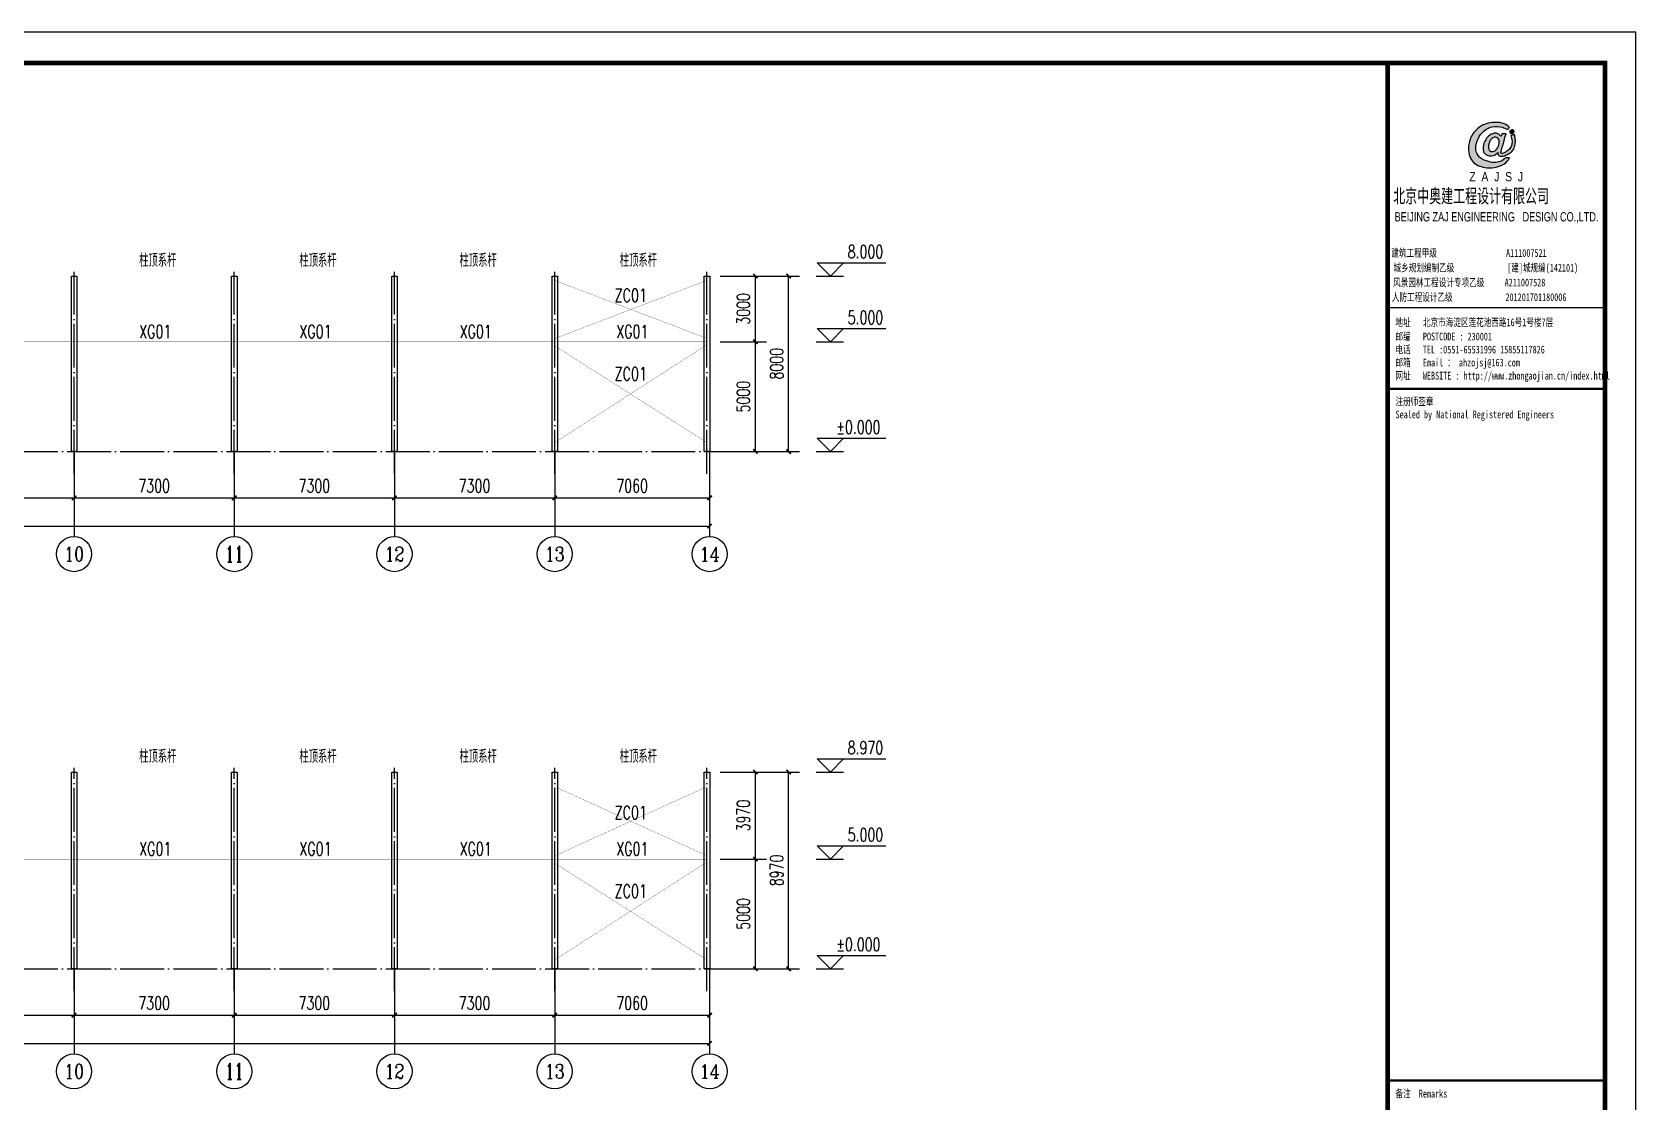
# Model space of a CAD drawing. Extents: x -89996 to 1006241, y -2176 to 440573.
# Drawn here: x 320173 to 393254, y 33047 to 81824 of the extents above; entities that cross this region are included whole.
import ezdxf
from ezdxf.enums import TextEntityAlignment as Align

# ---------------------------------------------------------------- set-up
doc = ezdxf.new("R2010")
doc.units = 0
doc.header["$LTSCALE"] = 1000
doc.header["$MEASUREMENT"] = 0
doc.linetypes.add('DASH', pattern=[0.35, 0.25, -0.1])
doc.linetypes.add('DOTE', pattern=[2.42, 2, -0.2, 0.02, -0.2])
for name, color, linetype in [('AXIS', 3, 'Continuous'), ('AXIS_TEXT', 7, 'Continuous'), ('DOTE', 1, 'DOTE'), ('GZ', 50, 'Continuous'), ('PUB_TEXT', 7, 'Continuous'), ('PUB_TITLE', 4, 'Continuous'), ('SC', 3, 'Continuous'), ('XG', 6, 'Continuous'), ('图签', 3, 'Continuous')]:
    doc.layers.add(name, color=color, linetype=linetype)
doc.styles.add('_gyy_title_Arial', font='arial.ttf', dxfattribs={"width": 0.7})
doc.styles.add('_gyy_title_ST', font='', dxfattribs={"width": 0.8})
doc.styles.add('_TCH_AXIS', font='COMPLEX', dxfattribs={"bigfont": 'GBCBIG'})
doc.styles.add('_TCH_DIM', font='SIMPLEX', dxfattribs={"bigfont": 'GBCBIG'})
doc.styles.add('_TCH_DIM_T3', font='SIMPLEX', dxfattribs={"width": 0.705882, "bigfont": 'GBCBIG'})
doc.styles.add('COMPLEX', font='COMPLEX')
doc.styles.add('HZ', font='txt.shx', dxfattribs={"width": 0.8, "bigfont": '000hztxt.shx'})
doc.styles.get('_gyy_title_ST').set_extended_font_data('SimSun')
doc.dimstyles.new('_TCH_ARCH&&200', dxfattribs={"dimtxt": 595, "dimasz": 200, "dimexe": 500, "dimexo": 600, "dimgap": 252.5, "dimtad": 1, "dimdec": 0, "dimzin": 0, "dimdsep": 46, "dimtxsty": '_TCH_DIM_T3', "dimblk": 'ARCHTICK', "dimcen": 0.09, "dimclrt": 7, "dimazin": 2, "dimtfac": 1, "dimtdec": 0, "dimtix": 1, "dimtmove": 2, "dimatfit": 3, "dimfxl": 0, "dimtolj": 1, "dimtzin": 0, "dimarcsym": 0})
doc.dimstyles.new('TCH-200-1', dxfattribs={"dimtxt": 595, "dimasz": 200, "dimexe": 500, "dimexo": 600, "dimgap": 252.5, "dimtad": 1, "dimdec": 0, "dimzin": 0, "dimdsep": 46, "dimtxsty": '_TCH_DIM_T3', "dimblk": 'ARCHTICK', "dimcen": 0.09, "dimclrd": 3, "dimclre": 3, "dimclrt": 7, "dimazin": 2, "dimtfac": 1, "dimtdec": 0, "dimtix": 1, "dimtmove": 2, "dimatfit": 3, "dimfxl": 0, "dimtolj": 1, "dimtzin": 0, "dimarcsym": 0})

# ---------------------------------------------------------------- blocks, each defined once
blk = doc.blocks.new('_ArchTick')
at = {"color": 0, "linetype": 'ByBlock', "const_width": 0.4}
blk.add_lwpolyline([(-0.5, -0.5), (0.5, 0.5)], dxfattribs=at)
blk = doc.blocks.new('*D690')
at = {"color": 3, "lineweight": -2, "transparency": 16777216}
for p, q in [((351521, 67702), (353633, 67702)), ((353133, 62702), (353133, 67702)), ((351672, 62702), (353633, 62702))]:
    blk.add_line(p, q, dxfattribs=at)
at = {"layer": 'Defpoints', "color": 0, "transparency": 16777216}
for p in [(350921, 67702), (353133, 67702), (351072, 62702)]:
    blk.add_point(p, dxfattribs=at)
at = {"color": 3, "lineweight": -2, "transparency": 16777216, "xscale": 200, "yscale": 200, "zscale": 200}
for p, rotation in [((353133, 67702), 90), ((353133, 62702), 270)]:
    blk.add_blockref('_ArchTick', p, dxfattribs=dict(at, rotation=rotation))
at = {"color": 7, "transparency": 16777216, "insert": (352583, 65202), "char_height": 595, "attachment_point": 5, "rotation": 90, "style": '_TCH_DIM_T3'}
blk.add_mtext('\\A1;5000', dxfattribs=at)
blk = doc.blocks.new('*D691')
at = {"color": 3, "lineweight": -2, "transparency": 16777216}
for p, q in [((351521, 70702), (353633, 70702)), ((353133, 67702), (353133, 70702)), ((351521, 67702), (353633, 67702))]:
    blk.add_line(p, q, dxfattribs=at)
at = {"layer": 'Defpoints', "color": 0, "transparency": 16777216}
for p in [(350921, 70702), (353133, 70702), (350921, 67702)]:
    blk.add_point(p, dxfattribs=at)
at = {"color": 3, "lineweight": -2, "transparency": 16777216, "xscale": 200, "yscale": 200, "zscale": 200}
for p, rotation in [((353133, 70702), 90), ((353133, 67702), 270)]:
    blk.add_blockref('_ArchTick', p, dxfattribs=dict(at, rotation=rotation))
at = {"color": 7, "transparency": 16777216, "insert": (352583, 69202), "char_height": 595, "attachment_point": 5, "rotation": 90, "style": '_TCH_DIM_T3'}
blk.add_mtext('\\A1;3000', dxfattribs=at)
blk = doc.blocks.new('*D692')
at = {"color": 3, "lineweight": -2, "transparency": 16777216}
for p, q in [((351521, 70702), (355147, 70702)), ((354647, 62702), (354647, 70702)), ((351672, 62702), (355147, 62702))]:
    blk.add_line(p, q, dxfattribs=at)
at = {"layer": 'Defpoints', "color": 0, "transparency": 16777216}
for p in [(350921, 70702), (354647, 70702), (351072, 62702)]:
    blk.add_point(p, dxfattribs=at)
at = {"color": 3, "lineweight": -2, "transparency": 16777216, "xscale": 200, "yscale": 200, "zscale": 200}
for p, rotation in [((354647, 70702), 90), ((354647, 62702), 270)]:
    blk.add_blockref('_ArchTick', p, dxfattribs=dict(at, rotation=rotation))
at = {"color": 7, "transparency": 16777216, "insert": (354097, 66702), "char_height": 595, "attachment_point": 5, "rotation": 90, "style": '_TCH_DIM_T3'}
blk.add_mtext('\\A1;8000', dxfattribs=at)
blk = doc.blocks.new('*D694')
at = {"color": 3, "lineweight": -2, "transparency": 16777216}
for p, q in [((351521, 44119), (353633, 44119)), ((353133, 39119), (353133, 44119)), ((351672, 39119), (353633, 39119))]:
    blk.add_line(p, q, dxfattribs=at)
at = {"layer": 'Defpoints', "color": 0, "transparency": 16777216}
for p in [(350921, 44119), (353133, 44119), (351072, 39119)]:
    blk.add_point(p, dxfattribs=at)
at = {"color": 3, "lineweight": -2, "transparency": 16777216, "xscale": 200, "yscale": 200, "zscale": 200}
for p, rotation in [((353133, 44119), 90), ((353133, 39119), 270)]:
    blk.add_blockref('_ArchTick', p, dxfattribs=dict(at, rotation=rotation))
at = {"color": 7, "transparency": 16777216, "insert": (352583, 41619), "char_height": 595, "attachment_point": 5, "rotation": 90, "style": '_TCH_DIM_T3'}
blk.add_mtext('\\A1;5000', dxfattribs=at)
blk = doc.blocks.new('*D695')
at = {"color": 3, "lineweight": -2, "transparency": 16777216}
for p, q in [((351521, 48089), (353633, 48089)), ((353133, 44119), (353133, 48089)), ((351521, 44119), (353633, 44119))]:
    blk.add_line(p, q, dxfattribs=at)
at = {"layer": 'Defpoints', "color": 0, "transparency": 16777216}
for p in [(350921, 48089), (353133, 48089), (350921, 44119)]:
    blk.add_point(p, dxfattribs=at)
at = {"color": 3, "lineweight": -2, "transparency": 16777216, "xscale": 200, "yscale": 200, "zscale": 200}
for p, rotation in [((353133, 48089), 90), ((353133, 44119), 270)]:
    blk.add_blockref('_ArchTick', p, dxfattribs=dict(at, rotation=rotation))
at = {"color": 7, "transparency": 16777216, "insert": (352583, 46104), "char_height": 595, "attachment_point": 5, "rotation": 90, "style": '_TCH_DIM_T3'}
blk.add_mtext('\\A1;3970', dxfattribs=at)
blk = doc.blocks.new('*D696')
at = {"color": 3, "lineweight": -2, "transparency": 16777216}
for p, q in [((351521, 48089), (355147, 48089)), ((354647, 39119), (354647, 48089)), ((351672, 39119), (355147, 39119))]:
    blk.add_line(p, q, dxfattribs=at)
at = {"layer": 'Defpoints', "color": 0, "transparency": 16777216}
for p in [(350921, 48089), (354647, 48089), (351072, 39119)]:
    blk.add_point(p, dxfattribs=at)
at = {"color": 3, "lineweight": -2, "transparency": 16777216, "xscale": 200, "yscale": 200, "zscale": 200}
for p, rotation in [((354647, 48089), 90), ((354647, 39119), 270)]:
    blk.add_blockref('_ArchTick', p, dxfattribs=dict(at, rotation=rotation))
at = {"color": 7, "transparency": 16777216, "insert": (354097, 43604), "char_height": 595, "attachment_point": 5, "rotation": 90, "style": '_TCH_DIM_T3'}
blk.add_mtext('\\A1;8970', dxfattribs=at)
blk = doc.blocks.new('dd')
at = {"layer": '图签'}
h = blk.add_hatch(color=5, dxfattribs=at)
h.set_gradient(color1=(0, 0, 255), color2=(36, 36, 255), one_color=1, tint=0.57)
h.paths.add_polyline_path([(452, 1270, -0.093206), (531, 1562, -0.136321), (716, 1807, -0.161039), (988, 1948, -0.108591), (1307, 1935, -0.049497), (1479, 1861, 0.062627), (1539, 1932, 0.094388), (1351, 2056, 0.136326), (854, 2062, 0.161722), (430, 1810, 0.133661), (243, 1435, 0.158414), (286, 937, 0.22517), (632, 669, 0.138663), (1107, 646, 0.074676), (1375, 753, 0.125344), (1543, 944, 0.006312), (1413, 948, -0.090385), (1244, 833, -0.096745), (1053, 797, -0.073845), (803, 850, -0.140868), (530, 1020, -0.160753)])
h = blk.add_hatch(color=5, dxfattribs=at)
h.set_gradient(color1=(0, 0, 255), color2=(36, 36, 255), one_color=1, tint=0.57)
h.paths.add_polyline_path([(1306, 1289, 0.011169), (1334, 1370, 0.005807), (1431, 1724, 0.01105), (1292, 1724, 0.016796), (1267, 1634, 0.125943), (1203, 1704, 0.083806), (1120, 1739, 0.082879), (1047, 1739, -0.008503), (952, 1710, 0.060057), (844, 1628, 0.086078), (774, 1532, 0.099424), (705, 1347, 0.12153), (690, 1225, 0.102644), (719, 1122, 0.056648), (797, 1042, 0.092914), (913, 1013, 0.194578), (1098, 1064, -0.002562), (1175, 1122, 0.064354), (1167, 1068, 0.172385), (1207, 1017, 0.105458), (1300, 1002, 0.086567), (1454, 1046, 0.047674), (1592, 1136, 0.166359), (1692, 1274, 0.096748), (1728, 1431, 0.03151), (1728, 1548, 0.041815), (1700, 1691, 0.007654), (1588, 1673, -0.009919), (1610, 1585, -0.068269), (1624, 1482, -0.105336), (1605, 1352, -0.14652), (1528, 1223, -0.070486), (1434, 1151, -0.077937), (1341, 1103, -0.127098), (1272, 1084, -0.114215), (1267, 1129, -0.007609)])
h.paths.add_polyline_path([(865, 1245, -0.099994), (863, 1328, -0.050974), (888, 1427, -0.120527), (938, 1529, -0.043888), (1002, 1595, -0.08446), (1063, 1619, -0.147309), (1127, 1607, -0.037474), (1177, 1572, -0.06931), (1209, 1507, -0.067662), (1213, 1431, -0.02676), (1211, 1413, 0.017209), (1183, 1329, -0.048815), (1120, 1223, -0.139096), (1046, 1163, -0.097991), (944, 1153, -0.085394), (909, 1169, -0.149141)], flags=16)
h = blk.add_hatch(color=1, dxfattribs=at)
h.set_gradient(color1=(255, 0, 0), color2=(255, 0, 0), tint=0.57)
h.paths.add_polyline_path([(1557, 1818, 0.386553), (1564, 1757, 0.170676), (1604, 1736, 0.082224), (1657, 1743, 0.087509), (1686, 1766, 0.264235), (1694, 1804, 0.244333), (1636, 1850, 0.30271)])
blk.add_lwpolyline([(1539, 1932, 0.094388), (1351, 2056, 0.136326), (854, 2062, 0.161722), (430, 1810, 0.133661), (243, 1435, 0.158414), (286, 937, 0.22517), (632, 669, 0.138663), (1107, 646, 0.074676), (1375, 753, 0.125344), (1543, 944, 0.006312), (1413, 948, -0.090385), (1244, 833, -0.096745), (1053, 797, -0.073845), (803, 850, -0.140868), (530, 1020, -0.160753), (452, 1270, -0.093206), (531, 1562, -0.136321), (716, 1807, -0.161039), (988, 1948, -0.108591), (1307, 1935, -0.049497), (1479, 1861, 0.062627)], format="xyb", close=True, dxfattribs=at)
for points in [[(1431, 1724, 0.011041), (1292, 1724, 0.016796), (1267, 1634, 0.125943), (1203, 1704, 0.083806), (1120, 1739, 0.082879), (1047, 1739, -0.008503), (952, 1710, 0.060057), (844, 1628, 0.086078), (774, 1532, 0.099424), (705, 1347, 0.12153), (690, 1225, 0.102644), (719, 1122, 0.056648), (797, 1042, 0.092914), (913, 1013, 0.194578), (1098, 1064, -0.002562), (1175, 1122, 0.064354), (1167, 1068, 0.172385), (1207, 1017, 0.105458), (1300, 1002, 0.086567), (1454, 1046, 0.047674), (1592, 1136, 0.166359), (1692, 1274, 0.096748), (1728, 1431, 0.03151), (1728, 1548, 0.041815), (1700, 1691, 0.007654), (1588, 1673, -0.009919), (1610, 1585, -0.068269), (1624, 1482, -0.105336), (1605, 1352, -0.14652), (1528, 1223, -0.070486), (1434, 1151, -0.077937), (1341, 1103, -0.127098), (1272, 1084, -0.114215), (1267, 1129, -0.007609), (1306, 1289, 0.011169), (1334, 1370, 0.005782), (1430, 1722, 0.069025)], [(1213, 1431, 0.067662), (1209, 1507, 0.06931), (1177, 1572, 0.037474), (1127, 1607, 0.147309), (1063, 1619, 0.08446), (1002, 1595, 0.043888), (938, 1529, 0.120527), (888, 1427, 0.050974), (863, 1328, 0.099994), (865, 1245, 0.149141), (909, 1169, 0.085394), (944, 1153, 0.097991), (1046, 1163, 0.139096), (1120, 1223, 0.048815), (1183, 1329, -0.017209), (1211, 1413, 0.02676), (1213, 1431, 0.441273)], [(1694, 1804, 0.243958), (1636, 1850, 0.303117), (1557, 1818, 0.386553), (1564, 1757, 0.170676), (1604, 1736, 0.082224), (1657, 1743, 0.087509), (1686, 1766, 0.264235), (1694, 1804, -7.823139)]]:
    blk.add_lwpolyline(points, format="xyb", dxfattribs=at)
at = {"insert": (246, 492), "char_height": 300, "width": 8000, "attachment_point": 1, "style": 'HZ'}
blk.add_mtext('{\\fArial|b0|i0|c0|p32;Z  A  J  S  J}', dxfattribs=at)
blk = doc.blocks.new('A$C767023C3')
at = {"layer": 'PUB_TITLE'}
for p, q in [((-4949, -5573), (0, -5573)), ((0, -23192), (-4949, -23192))]:
    blk.add_line(p, q, dxfattribs=at)
at = {"layer": 'PUB_TITLE', "const_width": 106}
blk.add_lwpolyline([(-4949, 0), (0, 0), (0, -40586), (-4949, -40586)], close=True, dxfattribs=at)
at = {"layer": 'PUB_TITLE', "const_width": 49.5}
for points in [[(-4949, -7426), (0, -7426)], [(-4949, -23192), (0, -23192)]]:
    blk.add_lwpolyline(points, dxfattribs=at)
at = {"layer": '图签', "xscale": 0.70707067020202, "yscale": 0.70707067020202, "zscale": 0.70707067020202}
blk.add_blockref('dd', (-3263, -2831), dxfattribs=at)
at = {"color": 1, "insert": (-4822, -2862), "char_height": 359.1, "width": 9576, "attachment_point": 1, "style": 'HZ'}
blk.add_mtext('北京中奥建工程设计有限公司', dxfattribs=at)
at = {"layer": 'PUB_TITLE', "width": 0.7}
for s, height, style, p in [('BEIJING ZAJ ENGINEERING   DESIGN CO.,LTD.', 212.12, '_gyy_title_Arial', (-2469, -3610)), ('建筑工程甲级                 A111007521             ', 176.77, '_gyy_title_ST', (-2494, -4417)), ('城乡规划编制乙级             [建]城规编(142101)', 176.77, '_gyy_title_ST', (-2712, -4754)), ('风景园林工程设计专项乙级     A211007528           ', 176.77, '_gyy_title_ST', (-2582, -5090)), ('人防工程设计乙级             201201701180006', 176.77, '_gyy_title_ST', (-2865, -5424))]:
    blk.add_text(s, height=height, dxfattribs=dict(at, style=style)).set_placement(p, align=Align.CENTER)
at = {"layer": 'PUB_TITLE', "style": '_gyy_title_ST', "width": 0.7}
for s, height, p in [('地址   北京市海淀区莲花池西路16号1号楼7层', 176.77, (-4771, -5998)), ('邮编   POSTCODE : 230001', 176.77, (-4771, -6321)), ('电话   TEL :0551-65531996 15855117826', 176.77, (-4771, -6618)), ('邮箱   Email ： ahzojsj@163.com', 176.77, (-4771, -6915)), ('网址   WEBSITE : http://www.zhongaojian.cn/index.html', 176.77, (-4771, -7214)), ('注册师签章', 176.8, (-4771, -7801)), ('Sealed by National Registered Engineers', 176.77, (-4770, -8098)), ('备注  Remarks', 176.77, (-4771, -23580))]:
    blk.add_text(s, height=height, dxfattribs=at).set_placement(p)
blk = doc.blocks.new('*D2865')
at = {"layer": 'AXIS', "color": 0, "lineweight": -2, "transparency": 16777216}
for p, q in [((314786, 38519), (314786, 36503)), ((322086, 38519), (322086, 36503)), ((314786, 37003), (322086, 37003))]:
    blk.add_line(p, q, dxfattribs=at)
at = {"layer": 'Defpoints', "color": 0, "transparency": 16777216}
for p in [(314786, 39119), (322086, 39119), (322086, 37003)]:
    blk.add_point(p, dxfattribs=at)
at = {"layer": 'AXIS', "color": 0, "lineweight": -2, "transparency": 16777216, "xscale": 200, "yscale": 200, "zscale": 200, "rotation": 180}
blk.add_blockref('_ArchTick', (314786, 37003), dxfattribs=at)
at = {"layer": 'AXIS', "color": 0, "lineweight": -2, "transparency": 16777216, "xscale": 200, "yscale": 200, "zscale": 200}
blk.add_blockref('_ArchTick', (322086, 37003), dxfattribs=at)
at = {"layer": 'AXIS', "color": 7, "transparency": 16777216, "insert": (318436, 37553), "char_height": 595, "attachment_point": 5, "style": '_TCH_DIM_T3'}
blk.add_mtext('\\A1;7300', dxfattribs=at)
blk = doc.blocks.new('*D2866')
at = {"layer": 'AXIS', "color": 0, "lineweight": -2, "transparency": 16777216}
for p, q in [((322086, 38519), (322086, 36503)), ((329386, 38519), (329386, 36503)), ((322086, 37003), (329386, 37003))]:
    blk.add_line(p, q, dxfattribs=at)
at = {"layer": 'Defpoints', "color": 0, "transparency": 16777216}
for p in [(322086, 39119), (329386, 39119), (329386, 37003)]:
    blk.add_point(p, dxfattribs=at)
at = {"layer": 'AXIS', "color": 0, "lineweight": -2, "transparency": 16777216, "xscale": 200, "yscale": 200, "zscale": 200, "rotation": 180}
blk.add_blockref('_ArchTick', (322086, 37003), dxfattribs=at)
at = {"layer": 'AXIS', "color": 0, "lineweight": -2, "transparency": 16777216, "xscale": 200, "yscale": 200, "zscale": 200}
blk.add_blockref('_ArchTick', (329386, 37003), dxfattribs=at)
at = {"layer": 'AXIS', "color": 7, "transparency": 16777216, "insert": (325736, 37553), "char_height": 595, "attachment_point": 5, "style": '_TCH_DIM_T3'}
blk.add_mtext('\\A1;7300', dxfattribs=at)
blk = doc.blocks.new('*D2867')
at = {"layer": 'AXIS', "color": 0, "lineweight": -2, "transparency": 16777216}
for p, q in [((329386, 38519), (329386, 36503)), ((336686, 38519), (336686, 36503)), ((329386, 37003), (336686, 37003))]:
    blk.add_line(p, q, dxfattribs=at)
at = {"layer": 'Defpoints', "color": 0, "transparency": 16777216}
for p in [(329386, 39119), (336686, 39119), (336686, 37003)]:
    blk.add_point(p, dxfattribs=at)
at = {"layer": 'AXIS', "color": 0, "lineweight": -2, "transparency": 16777216, "xscale": 200, "yscale": 200, "zscale": 200, "rotation": 180}
blk.add_blockref('_ArchTick', (329386, 37003), dxfattribs=at)
at = {"layer": 'AXIS', "color": 0, "lineweight": -2, "transparency": 16777216, "xscale": 200, "yscale": 200, "zscale": 200}
blk.add_blockref('_ArchTick', (336686, 37003), dxfattribs=at)
at = {"layer": 'AXIS', "color": 7, "transparency": 16777216, "insert": (333036, 37553), "char_height": 595, "attachment_point": 5, "style": '_TCH_DIM_T3'}
blk.add_mtext('\\A1;7300', dxfattribs=at)
blk = doc.blocks.new('*D2868')
at = {"layer": 'AXIS', "color": 0, "lineweight": -2, "transparency": 16777216}
for p, q in [((336686, 38519), (336686, 36503)), ((343986, 38519), (343986, 36503)), ((336686, 37003), (343986, 37003))]:
    blk.add_line(p, q, dxfattribs=at)
at = {"layer": 'Defpoints', "color": 0, "transparency": 16777216}
for p in [(336686, 39119), (343986, 39119), (343986, 37003)]:
    blk.add_point(p, dxfattribs=at)
at = {"layer": 'AXIS', "color": 0, "lineweight": -2, "transparency": 16777216, "xscale": 200, "yscale": 200, "zscale": 200, "rotation": 180}
blk.add_blockref('_ArchTick', (336686, 37003), dxfattribs=at)
at = {"layer": 'AXIS', "color": 0, "lineweight": -2, "transparency": 16777216, "xscale": 200, "yscale": 200, "zscale": 200}
blk.add_blockref('_ArchTick', (343986, 37003), dxfattribs=at)
at = {"layer": 'AXIS', "color": 7, "transparency": 16777216, "insert": (340336, 37553), "char_height": 595, "attachment_point": 5, "style": '_TCH_DIM_T3'}
blk.add_mtext('\\A1;7300', dxfattribs=at)
blk = doc.blocks.new('*D2869')
at = {"layer": 'AXIS', "color": 0, "lineweight": -2, "transparency": 16777216}
for p, q in [((343986, 38519), (343986, 36503)), ((351046, 38519), (351046, 36503)), ((343986, 37003), (351046, 37003))]:
    blk.add_line(p, q, dxfattribs=at)
at = {"layer": 'Defpoints', "color": 0, "transparency": 16777216}
for p in [(343986, 39119), (351046, 39119), (351046, 37003)]:
    blk.add_point(p, dxfattribs=at)
at = {"layer": 'AXIS', "color": 0, "lineweight": -2, "transparency": 16777216, "xscale": 200, "yscale": 200, "zscale": 200, "rotation": 180}
blk.add_blockref('_ArchTick', (343986, 37003), dxfattribs=at)
at = {"layer": 'AXIS', "color": 0, "lineweight": -2, "transparency": 16777216, "xscale": 200, "yscale": 200, "zscale": 200}
blk.add_blockref('_ArchTick', (351046, 37003), dxfattribs=at)
at = {"layer": 'AXIS', "color": 7, "transparency": 16777216, "insert": (347516, 37553), "char_height": 595, "attachment_point": 5, "style": '_TCH_DIM_T3'}
blk.add_mtext('\\A1;7060', dxfattribs=at)
blk = doc.blocks.new('*D2870')
at = {"layer": 'AXIS', "color": 0, "lineweight": -2, "transparency": 16777216}
for p, q in [((262526, 38519), (262526, 35217)), ((351046, 38519), (351046, 35217)), ((262526, 35717), (351046, 35717))]:
    blk.add_line(p, q, dxfattribs=at)
at = {"layer": 'Defpoints', "color": 0, "transparency": 16777216}
for p in [(262526, 39119), (351046, 39119), (351046, 35717)]:
    blk.add_point(p, dxfattribs=at)
at = {"layer": 'AXIS', "color": 0, "lineweight": -2, "transparency": 16777216, "xscale": 200, "yscale": 200, "zscale": 200, "rotation": 180}
blk.add_blockref('_ArchTick', (262526, 35717), dxfattribs=at)
at = {"layer": 'AXIS', "color": 0, "lineweight": -2, "transparency": 16777216, "xscale": 200, "yscale": 200, "zscale": 200}
blk.add_blockref('_ArchTick', (351046, 35717), dxfattribs=at)
at = {"layer": 'AXIS', "color": 7, "transparency": 16777216, "insert": (306786, 36267), "char_height": 595, "attachment_point": 5, "style": '_TCH_DIM_T3'}
blk.add_mtext('\\A1;88520', dxfattribs=at)
blk = doc.blocks.new('*D2894')
at = {"layer": 'AXIS', "color": 0, "lineweight": -2, "transparency": 16777216}
for p, q in [((314786, 62102), (314786, 60086)), ((322086, 62102), (322086, 60086)), ((314786, 60586), (322086, 60586))]:
    blk.add_line(p, q, dxfattribs=at)
at = {"layer": 'Defpoints', "color": 0, "transparency": 16777216}
for p in [(314786, 62702), (322086, 62702), (322086, 60586)]:
    blk.add_point(p, dxfattribs=at)
at = {"layer": 'AXIS', "color": 0, "lineweight": -2, "transparency": 16777216, "xscale": 200, "yscale": 200, "zscale": 200, "rotation": 180}
blk.add_blockref('_ArchTick', (314786, 60586), dxfattribs=at)
at = {"layer": 'AXIS', "color": 0, "lineweight": -2, "transparency": 16777216, "xscale": 200, "yscale": 200, "zscale": 200}
blk.add_blockref('_ArchTick', (322086, 60586), dxfattribs=at)
at = {"layer": 'AXIS', "color": 7, "transparency": 16777216, "insert": (318436, 61136), "char_height": 595, "attachment_point": 5, "style": '_TCH_DIM_T3'}
blk.add_mtext('\\A1;7300', dxfattribs=at)
blk = doc.blocks.new('*D2895')
at = {"layer": 'AXIS', "color": 0, "lineweight": -2, "transparency": 16777216}
for p, q in [((322086, 62102), (322086, 60086)), ((329386, 62102), (329386, 60086)), ((322086, 60586), (329386, 60586))]:
    blk.add_line(p, q, dxfattribs=at)
at = {"layer": 'Defpoints', "color": 0, "transparency": 16777216}
for p in [(322086, 62702), (329386, 62702), (329386, 60586)]:
    blk.add_point(p, dxfattribs=at)
at = {"layer": 'AXIS', "color": 0, "lineweight": -2, "transparency": 16777216, "xscale": 200, "yscale": 200, "zscale": 200, "rotation": 180}
blk.add_blockref('_ArchTick', (322086, 60586), dxfattribs=at)
at = {"layer": 'AXIS', "color": 0, "lineweight": -2, "transparency": 16777216, "xscale": 200, "yscale": 200, "zscale": 200}
blk.add_blockref('_ArchTick', (329386, 60586), dxfattribs=at)
at = {"layer": 'AXIS', "color": 7, "transparency": 16777216, "insert": (325736, 61136), "char_height": 595, "attachment_point": 5, "style": '_TCH_DIM_T3'}
blk.add_mtext('\\A1;7300', dxfattribs=at)
blk = doc.blocks.new('*D2896')
at = {"layer": 'AXIS', "color": 0, "lineweight": -2, "transparency": 16777216}
for p, q in [((329386, 62102), (329386, 60086)), ((336686, 62102), (336686, 60086)), ((329386, 60586), (336686, 60586))]:
    blk.add_line(p, q, dxfattribs=at)
at = {"layer": 'Defpoints', "color": 0, "transparency": 16777216}
for p in [(329386, 62702), (336686, 62702), (336686, 60586)]:
    blk.add_point(p, dxfattribs=at)
at = {"layer": 'AXIS', "color": 0, "lineweight": -2, "transparency": 16777216, "xscale": 200, "yscale": 200, "zscale": 200, "rotation": 180}
blk.add_blockref('_ArchTick', (329386, 60586), dxfattribs=at)
at = {"layer": 'AXIS', "color": 0, "lineweight": -2, "transparency": 16777216, "xscale": 200, "yscale": 200, "zscale": 200}
blk.add_blockref('_ArchTick', (336686, 60586), dxfattribs=at)
at = {"layer": 'AXIS', "color": 7, "transparency": 16777216, "insert": (333036, 61136), "char_height": 595, "attachment_point": 5, "style": '_TCH_DIM_T3'}
blk.add_mtext('\\A1;7300', dxfattribs=at)
blk = doc.blocks.new('*D2897')
at = {"layer": 'AXIS', "color": 0, "lineweight": -2, "transparency": 16777216}
for p, q in [((336686, 62102), (336686, 60086)), ((343986, 62102), (343986, 60086)), ((336686, 60586), (343986, 60586))]:
    blk.add_line(p, q, dxfattribs=at)
at = {"layer": 'Defpoints', "color": 0, "transparency": 16777216}
for p in [(336686, 62702), (343986, 62702), (343986, 60586)]:
    blk.add_point(p, dxfattribs=at)
at = {"layer": 'AXIS', "color": 0, "lineweight": -2, "transparency": 16777216, "xscale": 200, "yscale": 200, "zscale": 200, "rotation": 180}
blk.add_blockref('_ArchTick', (336686, 60586), dxfattribs=at)
at = {"layer": 'AXIS', "color": 0, "lineweight": -2, "transparency": 16777216, "xscale": 200, "yscale": 200, "zscale": 200}
blk.add_blockref('_ArchTick', (343986, 60586), dxfattribs=at)
at = {"layer": 'AXIS', "color": 7, "transparency": 16777216, "insert": (340336, 61136), "char_height": 595, "attachment_point": 5, "style": '_TCH_DIM_T3'}
blk.add_mtext('\\A1;7300', dxfattribs=at)
blk = doc.blocks.new('*D2898')
at = {"layer": 'AXIS', "color": 0, "lineweight": -2, "transparency": 16777216}
for p, q in [((343986, 62102), (343986, 60086)), ((351046, 62102), (351046, 60086)), ((343986, 60586), (351046, 60586))]:
    blk.add_line(p, q, dxfattribs=at)
at = {"layer": 'Defpoints', "color": 0, "transparency": 16777216}
for p in [(343986, 62702), (351046, 62702), (351046, 60586)]:
    blk.add_point(p, dxfattribs=at)
at = {"layer": 'AXIS', "color": 0, "lineweight": -2, "transparency": 16777216, "xscale": 200, "yscale": 200, "zscale": 200, "rotation": 180}
blk.add_blockref('_ArchTick', (343986, 60586), dxfattribs=at)
at = {"layer": 'AXIS', "color": 0, "lineweight": -2, "transparency": 16777216, "xscale": 200, "yscale": 200, "zscale": 200}
blk.add_blockref('_ArchTick', (351046, 60586), dxfattribs=at)
at = {"layer": 'AXIS', "color": 7, "transparency": 16777216, "insert": (347516, 61136), "char_height": 595, "attachment_point": 5, "style": '_TCH_DIM_T3'}
blk.add_mtext('\\A1;7060', dxfattribs=at)
blk = doc.blocks.new('*D2899')
at = {"layer": 'AXIS', "color": 0, "lineweight": -2, "transparency": 16777216}
for p, q in [((262526, 62102), (262526, 58800)), ((351046, 62102), (351046, 58800)), ((262526, 59300), (351046, 59300))]:
    blk.add_line(p, q, dxfattribs=at)
at = {"layer": 'Defpoints', "color": 0, "transparency": 16777216}
for p in [(262526, 62702), (351046, 62702), (351046, 59300)]:
    blk.add_point(p, dxfattribs=at)
at = {"layer": 'AXIS', "color": 0, "lineweight": -2, "transparency": 16777216, "xscale": 200, "yscale": 200, "zscale": 200, "rotation": 180}
blk.add_blockref('_ArchTick', (262526, 59300), dxfattribs=at)
at = {"layer": 'AXIS', "color": 0, "lineweight": -2, "transparency": 16777216, "xscale": 200, "yscale": 200, "zscale": 200}
blk.add_blockref('_ArchTick', (351046, 59300), dxfattribs=at)
at = {"layer": 'AXIS', "color": 7, "transparency": 16777216, "insert": (306786, 59850), "char_height": 595, "attachment_point": 5, "style": '_TCH_DIM_T3'}
blk.add_mtext('\\A1;88520', dxfattribs=at)
blk = doc.blocks.new('_AXISO')
blk.add_circle((0, 0), 0.5)
at = {"layer": 'AXIS_TEXT', "style": 'COMPLEX', "width": 1.041667}
blk.add_attdef('A', text='', height=0.56, dxfattribs=at).set_placement((-0.25, -0.28), (0.25, -0.28), align=Align.FIT)

msp = doc.modelspace()

# ---------------------------------------------------------------- linework, layer by layer
at = {"layer": 'AXIS'}
for p, q in [((356546.76, 70702.23), (355946.76, 71302.23)), ((355946.76, 71302.23), (359076.76, 71302.23)), ((356546.76, 70702.23), (357146.76, 71302.23)), ((355906.76, 70702.23), (357146.76, 70702.23)), ((356546.76, 67702.23), (355946.76, 68302.23)), ((355946.76, 68302.23), (359076.76, 68302.23)), ((356546.76, 67702.23), (357146.76, 68302.23)), ((355906.76, 67702.23), (357146.76, 67702.23)), ((356546.76, 62702.23), (355946.76, 63302.23)), ((355946.76, 63302.23), (359076.76, 63302.23)), ((356546.76, 62702.23), (357146.76, 63302.23)), ((322086.4, 62702.23), (322086.4, 58822.46)), ((329386.4, 62702.23), (329386.4, 58822.46)), ((336686.4, 62702.23), (336686.4, 58822.46)), ((343986.4, 62702.23), (343986.4, 58822.46)), ((351046.4, 62702.23), (351046.4, 58822.46)), ((355906.76, 62702.23), (357146.76, 62702.23)), ((356546.76, 48089.06), (355946.76, 48689.06)), ((355946.76, 48689.06), (359076.76, 48689.06)), ((356546.76, 48089.06), (357146.76, 48689.06)), ((355906.76, 48089.06), (357146.76, 48089.06)), ((356546.76, 44119.06), (355946.76, 44719.06)), ((355946.76, 44719.06), (359076.76, 44719.06)), ((356546.76, 44119.06), (357146.76, 44719.06)), ((355906.76, 44119.06), (357146.76, 44119.06)), ((356546.76, 39119.05), (355946.76, 39719.05)), ((355946.76, 39719.05), (359076.76, 39719.05)), ((356546.76, 39119.05), (357146.76, 39719.05)), ((322086.4, 39119.06), (322086.4, 35239.29)), ((329386.4, 39119.06), (329386.4, 35239.29)), ((336686.4, 39119.06), (336686.4, 35239.29)), ((343986.4, 39119.06), (343986.4, 35239.29)), ((351046.4, 39119.06), (351046.4, 35239.29)), ((355906.76, 39119.05), (357146.76, 39119.05))]:
    msp.add_line(p, q, dxfattribs=at)
at = {"layer": 'DOTE', "linetype": 'DOTE'}
for p, q in [((322086.4, 61684.05), (322086.4, 70886.58)), ((329386.4, 61684.05), (329386.4, 70886.58)), ((336686.4, 61684.05), (336686.4, 70886.58)), ((343986.4, 61684.05), (343986.4, 70886.58)), ((350921.4, 61684.05), (350921.4, 70886.58)), ((261273.5, 62702.23), (351697.81, 62702.23)), ((322086.4, 38100.87), (322086.4, 48273.41)), ((329386.4, 38100.87), (329386.4, 48273.41)), ((336686.4, 38100.87), (336686.4, 48273.41)), ((343986.4, 38100.87), (343986.4, 48273.41)), ((350921.4, 38100.87), (350921.4, 48273.41)), ((261273.5, 39119.05), (351697.81, 39119.06))]:
    msp.add_line(p, q, dxfattribs=at)
at = {"layer": 'GZ'}
for points in [[(321964.4, 62702.23), (321964.4, 70702.23), (322214.4, 70702.23), (322214.4, 62702.23)], [(329264.4, 62702.23), (329264.4, 70702.23), (329514.4, 70702.23), (329514.4, 62702.23)], [(336564.4, 62702.23), (336564.4, 70702.23), (336814.4, 70702.23), (336814.4, 62702.23)], [(343864.4, 62702.23), (343864.4, 70702.23), (344114.4, 70702.23), (344114.4, 62702.23)], [(350799.4, 62702.23), (350799.4, 70702.23), (351049.4, 70702.23), (351049.4, 62702.23)], [(321964.4, 39119.06), (321964.4, 48089.06), (322214.4, 48089.06), (322214.4, 39119.06)], [(329264.4, 39119.06), (329264.4, 48089.06), (329514.4, 48089.06), (329514.4, 39119.06)], [(336564.4, 39119.06), (336564.4, 48089.06), (336814.4, 48089.06), (336814.4, 39119.06)], [(343864.4, 39119.06), (343864.4, 48089.06), (344114.4, 48089.06), (344114.4, 39119.06)], [(350799.4, 39119.06), (350799.4, 48089.06), (351049.4, 48089.06), (351049.4, 39119.06)]]:
    msp.add_lwpolyline(points, close=True, dxfattribs=at)
at = {"layer": 'PUB_TITLE'}
msp.add_lwpolyline([(244653.95, -2176.39), (393253.95, -2176.39), (393253.95, 81823.61), (244653.95, 81823.61)], close=True, dxfattribs=at)
at = {"layer": 'PUB_TITLE', "const_width": 212.12}
msp.add_lwpolyline([(248189.31, -762.25), (248189.31, 80409.47), (391839.81, 80409.47), (391839.81, -762.25)], close=True, dxfattribs=at)
at = {"layer": 'SC', "const_width": 10}
for points in [[(350921.4, 67858.24), (343986.4, 70502.23)], [(343986.4, 67849.92), (350921.4, 70502.23)], [(350921.4, 63110.91), (343982.74, 67519.31)], [(343986.4, 63102.59), (350921.4, 67569.22)], [(350921.4, 44275.06), (343986.4, 47419.06)], [(343986.4, 44266.74), (350921.4, 47419.06)], [(350921.4, 39527.73), (343982.74, 43936.13)], [(343986.4, 39519.41), (350921.4, 43986.05)]]:
    msp.add_lwpolyline(points, dxfattribs=at)
at = {"layer": 'XG', "linetype": 'DASH', "const_width": 10}
for points in [[(277336.32, 70502.23), (350921.4, 70502.23)], [(350921.4, 67702.23), (272886.4, 67702.23)], [(277336.32, 47419.06), (350921.4, 47419.06)], [(350921.4, 44119.06), (272886.4, 44119.06)]]:
    msp.add_lwpolyline(points, dxfattribs=at)

# ---------------------------------------------------------------- block references
at = {"xscale": 2, "yscale": 2, "zscale": 2}
msp.add_blockref('A$C767023C3', (391839.81, 80409.47), dxfattribs=at)
at = {"layer": 'AXIS'}
ref = msp.add_blockref('_AXISO', (322086.4, 58022.46), dxfattribs=dict(at, xscale=1600, yscale=1600, zscale=1600))
ref.add_attrib('A', '10', dxfattribs={"layer": 'AXIS_TEXT', "height": 656.891, "style": '_TCH_AXIS'}).set_placement((321632.84, 57694.02), (322539.97, 57694.02), align=Align.FIT)
ref = msp.add_blockref('_AXISO', (329386.4, 58022.46), dxfattribs=dict(at, xscale=1600, yscale=1600, zscale=1600))
ref.add_attrib('A', '11', dxfattribs={"layer": 'AXIS_TEXT', "height": 737.525, "style": '_TCH_AXIS'}).set_placement((328964.96, 57653.7), (329807.85, 57653.7), align=Align.FIT)
ref = msp.add_blockref('_AXISO', (336686.4, 58022.46), dxfattribs=dict(at, xscale=1600, yscale=1600, zscale=1600))
ref.add_attrib('A', '12', dxfattribs={"layer": 'AXIS_TEXT', "height": 656.891, "style": '_TCH_AXIS'}).set_placement((336232.84, 57694.02), (337139.97, 57694.02), align=Align.FIT)
ref = msp.add_blockref('_AXISO', (343986.4, 58022.46), dxfattribs=dict(at, xscale=1600, yscale=1600, zscale=1600))
ref.add_attrib('A', '13', dxfattribs={"layer": 'AXIS_TEXT', "height": 656.891, "style": '_TCH_AXIS'}).set_placement((343532.84, 57694.02), (344439.97, 57694.02), align=Align.FIT)
ref = msp.add_blockref('_AXISO', (351046.4, 58022.46), dxfattribs=dict(at, xscale=1600, yscale=1600, zscale=1600))
ref.add_attrib('A', '14', dxfattribs={"layer": 'AXIS_TEXT', "height": 628.15, "style": '_TCH_AXIS'}).set_placement((350582.77, 57708.39), (351510.04, 57708.39), align=Align.FIT)
ref = msp.add_blockref('_AXISO', (322086.4, 34439.29), dxfattribs=dict(at, xscale=1600, yscale=1600, zscale=1600))
ref.add_attrib('A', '10', dxfattribs={"layer": 'AXIS_TEXT', "height": 656.891, "style": '_TCH_AXIS'}).set_placement((321632.84, 34110.84), (322539.97, 34110.84), align=Align.FIT)
ref = msp.add_blockref('_AXISO', (329386.4, 34439.29), dxfattribs=dict(at, xscale=1600, yscale=1600, zscale=1600))
ref.add_attrib('A', '11', dxfattribs={"layer": 'AXIS_TEXT', "height": 737.525, "style": '_TCH_AXIS'}).set_placement((328964.96, 34070.52), (329807.85, 34070.52), align=Align.FIT)
ref = msp.add_blockref('_AXISO', (336686.4, 34439.29), dxfattribs=dict(at, xscale=1600, yscale=1600, zscale=1600))
ref.add_attrib('A', '12', dxfattribs={"layer": 'AXIS_TEXT', "height": 656.891, "style": '_TCH_AXIS'}).set_placement((336232.84, 34110.84), (337139.97, 34110.84), align=Align.FIT)
ref = msp.add_blockref('_AXISO', (343986.4, 34439.29), dxfattribs=dict(at, xscale=1600, yscale=1600, zscale=1600))
ref.add_attrib('A', '13', dxfattribs={"layer": 'AXIS_TEXT', "height": 656.891, "style": '_TCH_AXIS'}).set_placement((343532.84, 34110.84), (344439.97, 34110.84), align=Align.FIT)
ref = msp.add_blockref('_AXISO', (351046.4, 34439.29), dxfattribs=dict(at, xscale=1600, yscale=1600, zscale=1600))
ref.add_attrib('A', '14', dxfattribs={"layer": 'AXIS_TEXT', "height": 628.15, "style": '_TCH_AXIS'}).set_placement((350582.77, 34125.21), (351510.04, 34125.21), align=Align.FIT)

# ---------------------------------------------------------------- texts
at = {"layer": 'PUB_TEXT', "style": '_TCH_DIM', "width": 0.705882}
for s, height, p in [('柱顶系杆', 600, (325052.43, 71115.91)), ('柱顶系杆', 600, (332352.43, 71115.91)), ('柱顶系杆', 600, (339652.43, 71115.91)), ('柱顶系杆', 600, (346952.43, 71115.91)), ('8.000', 595, (357336.76, 71512.23)), ('ZC01', 600, (346720.43, 69522.12)), ('5.000', 595, (357336.76, 68512.23)), ('XG01', 600, (325052.43, 67867.53)), ('XG01', 600, (332352.43, 67867.53)), ('XG01', 600, (339652.43, 67867.53)), ('XG01', 600, (346790.39, 67867.53)), ('ZC01', 600, (346720.43, 65938.53)), ('%%P0.000', 595, (356816.76, 63512.23)), ('柱顶系杆', 600, (325052.43, 48502.73)), ('柱顶系杆', 600, (332352.43, 48502.73)), ('柱顶系杆', 600, (339652.43, 48502.73)), ('柱顶系杆', 600, (346952.43, 48502.73)), ('8.970', 595, (357336.76, 48899.06)), ('ZC01', 600, (346720.43, 45938.94)), ('5.000', 595, (357336.76, 44929.06)), ('XG01', 600, (325052.43, 44284.36)), ('XG01', 600, (332352.43, 44284.36)), ('XG01', 600, (339652.43, 44284.36)), ('XG01', 600, (346790.39, 44284.36)), ('ZC01', 600, (346720.43, 42355.35)), ('%%P0.000', 595, (356816.76, 39929.05))]:
    msp.add_text(s, height=height, dxfattribs=at).set_placement(p)

# ---------------------------------------------------------------- dimensions: what is measured, and where the dimension line sits
for base, p1, p2, picture, middle in [((353132.58, 70702.23), (350921.4, 67702.23), (350921.4, 70702.23), '*D691', (352582.58, 69202.23)), ((354646.64, 70702.23), (351072.27, 62702.23), (350921.4, 70702.23), '*D692', (354096.64, 66702.23)), ((353132.58, 67702.23), (351072.27, 62702.23), (350921.4, 67702.23), '*D690', (352582.58, 65202.23)), ((353132.58, 48089.06), (350921.4, 44119.06), (350921.4, 48089.06), '*D695', (352582.58, 46104.06)), ((354646.64, 48089.06), (351072.27, 39119.05), (350921.4, 48089.06), '*D696', (354096.64, 43604.05)), ((353132.58, 44119.06), (351072.27, 39119.05), (350921.4, 44119.06), '*D694', (352582.58, 41619.05))]:
    dim = msp.add_linear_dim(base=base, p1=p1, p2=p2, angle=90, dimstyle='TCH-200-1')
    dim.commit()
    dim.dimension.update_dxf_attribs({"geometry": picture, "text_midpoint": middle})
at = {"layer": 'AXIS'}
for p1, p2, distance, picture, middle in [((262526.4, 62702.23), (351046.4, 62702.23), -3401.8, '*D2899', (306786.4, 59850.43)), ((314786.4, 62702.23), (322086.4, 62702.23), -2115.86, '*D2894', (318436.4, 61136.37)), ((322086.4, 62702.23), (329386.4, 62702.23), -2115.86, '*D2895', (325736.4, 61136.37)), ((329386.4, 62702.23), (336686.4, 62702.23), -2115.86, '*D2896', (333036.4, 61136.37)), ((336686.4, 62702.23), (343986.4, 62702.23), -2115.86, '*D2897', (340336.4, 61136.37)), ((343986.4, 62702.23), (351046.4, 62702.23), -2115.86, '*D2898', (347516.4, 61136.37)), ((262526.4, 39119.05), (351046.4, 39119.05), -3401.8, '*D2870', (306786.4, 36267.25)), ((314786.4, 39119.05), (322086.4, 39119.05), -2115.86, '*D2865', (318436.4, 37553.19)), ((322086.4, 39119.05), (329386.4, 39119.05), -2115.86, '*D2866', (325736.4, 37553.19)), ((329386.4, 39119.05), (336686.4, 39119.05), -2115.86, '*D2867', (333036.4, 37553.19)), ((336686.4, 39119.05), (343986.4, 39119.05), -2115.86, '*D2868', (340336.4, 37553.19)), ((343986.4, 39119.05), (351046.4, 39119.05), -2115.86, '*D2869', (347516.4, 37553.19))]:
    dim = msp.add_aligned_dim(p1=p1, p2=p2, distance=distance, dimstyle='_TCH_ARCH&&200', dxfattribs=at)
    dim.commit()
    dim.dimension.update_dxf_attribs({"geometry": picture, "text_midpoint": middle})

doc.saveas('drawing.dxf')
